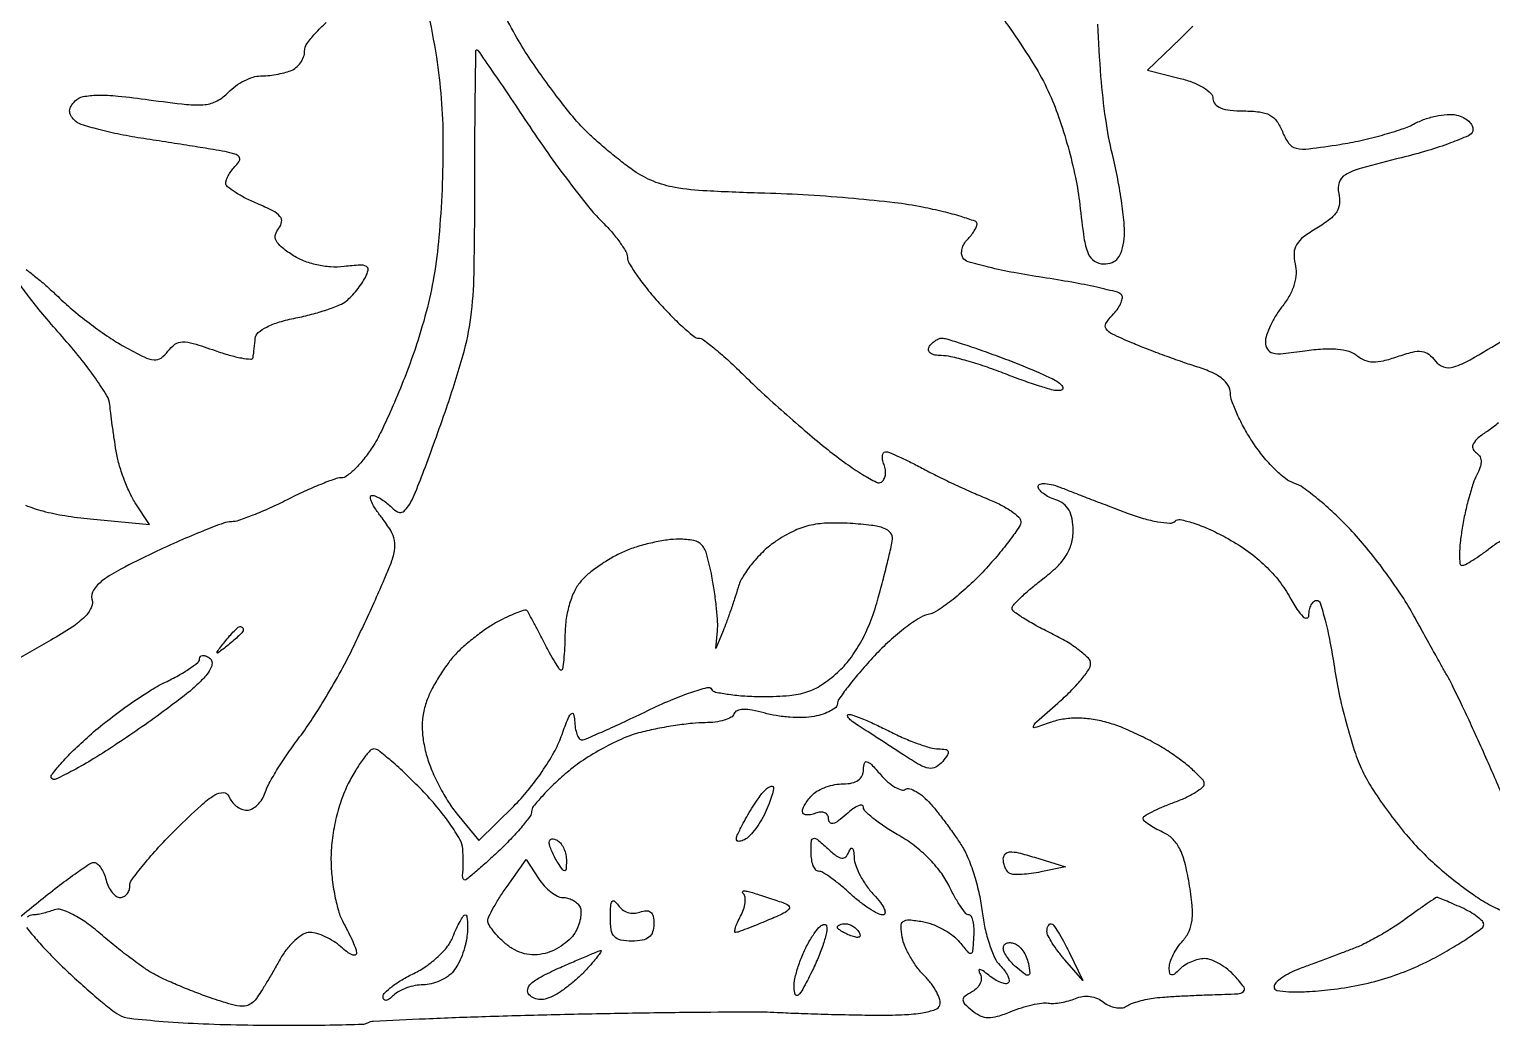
# Model space of a CAD drawing. Extents: x 0 to 102, y 0 to 135.
# Drawn here: x 80.16 to 94.32, y 37.76 to 47.41 of the extents above; entities that cross this region are included whole.
import ezdxf

# ---------------------------------------------------------------- set-up
doc = ezdxf.new("R2010")
doc.units = 0
doc.header["$MEASUREMENT"] = 0

msp = doc.modelspace()

# ---------------------------------------------------------------- linework, layer by layer
for points in [[(84.015794, 47.600789, -0.01179), (84.100462, 47.134917, -0.019136), (84.147797, 46.735399, -0.019027), (84.164602, 46.331816, -0.011489), (84.155309, 45.8532, -0.011374), (84.125337, 45.393721, -0.019943), (84.076793, 45.015848, -0.021972), (84.002408, 44.669542, -0.018259), (83.893924, 44.308688, -0.01081), (83.79428, 44.035856, -0.009832), (83.679896, 43.758731, -0.009893), (83.567838, 43.514973, -0.031038), (83.479459, 43.357985, -0.02391), (83.398466, 43.245158, -0.030344), (83.312845, 43.149693, -0.031265), (83.233968, 43.080996, -0.162501), (83.180138, 43.062447, 0.083688), (83.1158, 43.050963, 0.010111), (82.980861, 42.999579, 0.011788), (82.821965, 42.930964, 0.009453), (82.6542, 42.8499, -0.010702), (82.485534, 42.76892, -0.012962), (82.323905, 42.700528, -0.011595), (82.185986, 42.649999, -0.082182), (82.115893, 42.6384, 0.088323), (82.039619, 42.624821, 0.00678), (81.844233, 42.549949, 0.009132), (81.612581, 42.452619, 0.006835), (81.360911, 42.337291, 0.009305), (81.043795, 42.179396, 0.04136), (80.867959, 42.068356, 0.082693), (80.780534, 41.976347, 0.215921), (80.76549, 41.888462, -0.175247), (80.75789, 41.805354, -0.087395), (80.696331, 41.717745, -0.050853), (80.572845, 41.617412, -0.015556), (80.36749, 41.491621, 0.000267), (80.186956, 41.388489, 0.000263), (80.005575, 41.284617, 0.000259)], [(94.417553, 40.006943, 0.002446), (94.326549, 40.217407, 0.002077), (94.228432, 40.4388, 0.002916), (94.126956, 40.661737, 0.00319), (94.025843, 40.876869, 0.002985), (93.93708, 41.059822, 0.015891), (93.884834, 41.1579, -0.002612), (93.832644, 41.2499, -0.000642), (93.747858, 41.401654, -0.000658), (93.651185, 41.575745, -0.000658), (93.554965, 41.7501, 0.021871), (93.439195, 41.940335, 0.011892), (93.281496, 42.163957, 0.011828), (93.109993, 42.384186, 0.018341), (92.950795, 42.564974, 0.014774), (92.795877, 42.719026, 0.016498), (92.637572, 42.857884, 0.015983), (92.495785, 42.966816, 0.079115), (92.406125, 43.011824, -0.090922), (92.324687, 43.055124, -0.027156), (92.218887, 43.14873, -0.026251), (92.109277, 43.268849, -0.025654), (92.011955, 43.400686, -0.018771), (91.927377, 43.539549, -0.020378), (91.855906, 43.680678, -0.020357), (91.804861, 43.805811, -0.08687), (91.791, 43.884988, 0.140785), (91.770403, 43.95669, 0.086083), (91.711206, 44.022677, 0.06157), (91.612656, 44.082404, 0.029271), (91.47375, 44.135221, -0.007602), (91.32912, 44.183155, -0.004315), (91.155483, 44.245333, -0.004307), (90.98158, 44.311011, -0.007085), (90.835789, 44.369901, -0.010868), (90.648562, 44.453465, -0.128217), (90.587952, 44.504163, -0.29686), (90.585689, 44.557955, -0.062653), (90.646216, 44.635902, 0.036946), (90.693528, 44.690774, 0.049295), (90.727287, 44.7472, 0.058888), (90.743963, 44.797018, 0.192048), (90.73805, 44.830637, 0.195515), (90.698444, 44.859579, 0.006018), (90.497811, 44.907164, 0.010996), (90.25545, 44.956002, 0.007291), (89.975407, 45.001849, -0.009518), (89.694529, 45.049117, -0.013916), (89.449456, 45.102274, -0.009281), (89.249897, 45.155357, -0.186798), (89.200686, 45.192603, -0.121015), (89.188126, 45.231448, -0.077293), (89.192053, 45.278977, -0.070007), (89.211308, 45.327682, -0.067384), (89.243451, 45.369891, 0.02735), (89.279485, 45.410098, 0.029503), (89.309944, 45.453032, 0.030829), (89.3314, 45.492644, 0.109124), (89.3376, 45.520713, 0.319018), (89.318913, 45.547021, 0.00935), (89.18228, 45.591823, 0.015502), (89.011542, 45.638552, 0.009657), (88.80885, 45.683204, 0.020473), (88.538407, 45.7259, 0.006961), (88.142528, 45.766306, 0.006908), (87.703534, 45.798841, 0.0079), (87.283021, 45.817507, -0.005591), (86.71897, 45.839936, -0.029696), (86.412154, 45.873916, -0.053188), (86.202316, 45.933337, -0.056305), (86.014021, 46.034915, -0.013827), (85.894191, 46.123181, -0.008613), (85.758477, 46.23287, -0.008641), (85.628283, 46.34574, -0.015474), (85.525929, 46.443506, -0.023093), (85.421649, 46.55975, -0.007916), (85.28126, 46.737247, -0.007848), (85.13233, 46.938254, -0.008995), (84.996571, 47.135008, -0.01872), (84.86426, 47.351516, -0.011809), (84.725495, 47.613247, -0.011855)], [(89.434542, 47.716749, -0.012683), (89.680612, 47.380076, -0.012968), (89.891428, 47.058202, -0.030878), (90.026503, 46.806289, -0.023567), (90.127179, 46.55664, -0.016339), (90.218151, 46.26618, -0.016353), (90.28984, 45.97086, -0.023866), (90.331885, 45.706489, 0.008464), (90.372852, 45.385451, 0.060538), (90.413728, 45.2347, 0.150544), (90.473399, 45.161593, 0.147916), (90.5643, 45.1341, 0.088099), (90.644466, 45.148336, 0.135302), (90.701482, 45.189079, 0.103828), (90.739144, 45.262413, 0.038456), (90.761256, 45.376979, 0.050179), (90.763021, 45.507563, 0.012773), (90.739258, 45.71827, 0.01289), (90.699563, 45.958692, 0.012731), (90.647391, 46.197756, -0.025601), (90.583059, 46.533829, -0.014224), (90.537452, 46.94867, -0.011724), (90.508336, 47.453554, -0.006521)], [(80.127606, 45.07984, -0.009165), (80.221803, 45.007064, -0.013265), (80.331874, 44.91385, -0.00929), (80.451033, 44.803337, 0.01877), (80.589491, 44.679723, 0.012087), (80.758547, 44.546582, 0.01215), (80.930487, 44.424186, 0.022284), (81.07708, 44.334354, 0.011062), (81.270127, 44.233091, 0.088078), (81.366366, 44.204868, 0.181865), (81.43453, 44.22229, 0.082535), (81.501334, 44.287684, -0.07894), (81.569452, 44.355323, -0.153186), (81.641533, 44.379234, -0.078262), (81.746721, 44.364421, -0.010769), (81.957504, 44.29512, 0.01475), (82.095599, 44.250932, 0.025222), (82.213417, 44.223376, 0.023508), (82.30368, 44.211362, 0.391915), (82.325559, 44.228403, 0.009098), (82.330071, 44.259555, 0.002753), (82.335797, 44.306989, 0.002757), (82.341631, 44.360248, 0.002998), (82.346709, 44.412101, -0.195845), (82.375902, 44.468396, -0.059175), (82.457659, 44.522827, -0.04484), (82.580321, 44.571757, -0.024011), (82.7388, 44.610863, 0.015698), (82.89264, 44.646122, 0.016929), (83.04009, 44.690212, 0.016675), (83.163516, 44.736354, 0.073897), (83.229869, 44.776004, 0.032837), (83.277463, 44.820503, 0.018507), (83.329395, 44.880155, 0.01841), (83.377552, 44.944497, 0.028581), (83.413696, 45.003643, 0.069454), (83.439623, 45.074077, 0.341527), (83.422591, 45.109866, 0.13442), (83.361518, 45.12232, 0.012535), (83.207041, 45.1082, -0.044606), (83.076668, 45.10467, -0.039815), (82.942537, 45.123802, -0.040344), (82.815047, 45.163506, -0.049412), (82.704484, 45.221248, -0.025247), (82.598273, 45.298774, -0.106608), (82.549146, 45.359851, -0.183014), (82.543216, 45.417257, -0.108837), (82.575113, 45.479142, 0.138861), (82.602174, 45.54027, 0.218954), (82.586036, 45.594292, 0.096117), (82.515524, 45.648763, 0.017584), (82.365092, 45.717926, -0.018903), (82.248985, 45.77168, -0.027196), (82.151033, 45.828515, -0.025918), (82.078655, 45.881505, -0.22546), (82.062, 45.916563, -0.095886), (82.068648, 45.950912, -0.034609), (82.090446, 45.995857, -0.032793), (82.121779, 46.043029, -0.033392), (82.158837, 46.085397, 0.079311), (82.193784, 46.133621, 0.291014), (82.190277, 46.169452, 0.156416), (82.149127, 46.197394, 0.024828), (82.053087, 46.220547, 0.005765), (81.939412, 46.24069, 0.001194), (81.738957, 46.273341, 0.001254), (81.505984, 46.310118, 0.001182), (81.268191, 46.346469, -0.011889), (81.038595, 46.386616, -0.015416), (80.830421, 46.434857, -0.013111), (80.660898, 46.48448, -0.119163), (80.595621, 46.524339, -0.068945), (80.560103, 46.571281, -0.137498), (80.549264, 46.616204, -0.129779), (80.56316, 46.661999, -0.058231), (80.602465, 46.711705, -0.148978), (80.680688, 46.75339, -0.04453), (80.816621, 46.767693, -0.029326), (81.017504, 46.759089, -0.009136), (81.317335, 46.723023, 0.007245), (81.681245, 46.677853, 0.050661), (81.860014, 46.676464, 0.101578), (81.978391, 46.712555, 0.077188), (82.086446, 46.795119, -0.045992), (82.156087, 46.855539, -0.038036), (82.240035, 46.906622, -0.039547), (82.324954, 46.941685, -0.078289), (82.396776, 46.953, 0.026321), (82.467396, 46.95672, 0.01709), (82.548369, 46.968084, 0.017191), (82.626879, 46.984653, 0.031019), (82.689581, 47.004351, 0.0817), (82.740875, 47.034367, 0.064902), (82.784621, 47.081449, 0.06543), (82.814523, 47.137726, 0.086396), (82.825206, 47.194701, -0.14865), (82.847102, 47.263496, -0.032022), (82.925356, 47.362822, -0.030777), (83.034619, 47.470468, -0.025174)], [(80.065308, 38.812394, 0.004255), (80.247587, 38.9583, -0.00697), (80.431857, 39.104165, -0.01014), (80.598672, 39.227169, -0.006073), (80.741052, 39.325193, -0.148783), (80.786425, 39.339, -0.18702), (80.81697, 39.327161, -0.057948), (80.849878, 39.289298, -0.048877), (80.879923, 39.234566, -0.037165), (80.902113, 39.1698, 0.048178), (80.925892, 39.105071, 0.057927), (80.96054, 39.050303, 0.068086), (81.000215, 39.012966, 0.156018), (81.03888, 39.0006, 0.116675), (81.07417, 39.008949, 0.100527), (81.104222, 39.032513, 0.093006), (81.124396, 39.067751, 0.083815), (81.1314, 39.10924, -0.160226), (81.152247, 39.172623, -0.012074), (81.264661, 39.317573, -0.015699), (81.411277, 39.486369, -0.011266), (81.585055, 39.6659, -0.008265), (81.819, 39.889422, -0.047346), (81.955323, 39.993371, -0.143428), (82.038078, 40.016447, -0.306985), (82.09, 39.98026, 0.074032), (82.118864, 39.929163, 0.064324), (82.162605, 39.885862, 0.066862), (82.213963, 39.856571, 0.0965), (82.265144, 39.8466, 0.121747), (82.316544, 39.859304, 0.070156), (82.368549, 39.8968, 0.063365), (82.413261, 39.952152, 0.061471), (82.443237, 40.017492, -0.050211), (82.481687, 40.106525, -0.011989), (82.563577, 40.245655, -0.012204), (82.665853, 40.401634, -0.011799), (82.776739, 40.554239, 0.019845), (82.902162, 40.732821, 0.009439), (83.049913, 40.971807, 0.009339), (83.195173, 41.227778, 0.013086), (83.314538, 41.461996, 0.002952), (83.419834, 41.686096, 0.002956), (83.522429, 41.911325, 0.002889), (83.60966, 42.108916, 0.011743), (83.659201, 42.230653, 0.042635), (83.695108, 42.356575, 0.095635), (83.695293, 42.455586, 0.087751), (83.658258, 42.552831, 0.031907), (83.574324, 42.674803, -0.019826), (83.513852, 42.75829, -0.041733), (83.475237, 42.82834, -0.075397), (83.462222, 42.875387, -0.449624), (83.47714, 42.8922, -0.099405), (83.512703, 42.885059, -0.033687), (83.560132, 42.861344, -0.031945), (83.610361, 42.827356, -0.031673), (83.656003, 42.787157, 0.044948), (83.713051, 42.739537, 0.18165), (83.756258, 42.728673, 0.179568), (83.796248, 42.748905, 0.043759), (83.842312, 42.808307, 0.04784), (83.886808, 42.894504, 0.003818), (83.980418, 43.133518, 0.00514), (84.087177, 43.421178, 0.003919), (84.19834, 43.7382, 0.012617), (84.360228, 44.253896, 0.037774), (84.434832, 44.615545, 0.027596), (84.465773, 45.040149, 0.004391), (84.4731, 45.874358, -0.001279), (84.474407, 46.385289, -0.002134), (84.478445, 46.815404, -0.000184), (84.48383, 47.199453, -0.410132), (84.491294, 47.206808, -0.245823), (84.502716, 47.200825, -0.000362), (84.64245, 46.998953, -0.002733), (84.798489, 46.770516, -0.001668), (84.980317, 46.499227, 0.007539), (85.178835, 46.210428, 0.007541), (85.385948, 45.927776, 0.007412), (85.574029, 45.686572, 0.029466), (85.700023, 45.547477, -0.019424), (85.795478, 45.446255, -0.023566), (85.876483, 45.344034, -0.0231), (85.935492, 45.253335, -0.127774), (85.95125, 45.197794, 0.130924), (85.968469, 45.138502, 0.015943), (86.042781, 45.023803, 0.018028), (86.142213, 44.891039, 0.013961), (86.259544, 44.753644, 0.01152), (86.382289, 44.623917, 0.016216), (86.497995, 44.514477, 0.012409), (86.597696, 44.430444, 0.170502), (86.641668, 44.415, -0.163292), (86.687162, 44.399735, -0.009863), (86.801871, 44.309382, -0.013917), (86.935759, 44.193194, -0.009783), (87.080066, 44.05545, 0.00916), (87.250962, 43.891918, 0.004905), (87.467625, 43.695963, 0.004882), (87.692697, 43.500274, 0.007608), (87.890769, 43.336565, 0.013074), (88.067887, 43.202103, 0.020004), (88.228801, 43.095943, 0.015307), (88.363242, 43.020287, 0.264827), (88.411732, 43.022024, 0.139738), (88.435852, 43.048465, 0.07917), (88.448921, 43.090141, 0.068505), (88.449374, 43.140184, 0.059737), (88.436554, 43.191009, -0.041511), (88.422688, 43.238614, -0.07699), (88.42081, 43.278719, -0.125082), (88.43061, 43.305092, -0.246349), (88.44988, 43.3152, -0.098218), (88.487924, 43.307654, -0.007697), (88.583312, 43.266534, -0.010248), (88.696211, 43.212982, -0.007656), (88.818481, 43.149528, 0.008939), (88.959236, 43.076939, 0.005351), (89.128929, 42.995477, 0.005356), (89.299634, 42.917983, 0.009269), (89.44335, 42.857745, -0.023106), (89.564855, 42.802817, -0.032252), (89.667408, 42.742004, -0.033529), (89.741552, 42.683652, -0.212358), (89.7606, 42.640827, -0.149202), (89.744289, 42.587381, -0.011815), (89.657645, 42.465001, -0.015209), (89.544366, 42.32205, -0.011047), (89.410115, 42.169788, -0.019389), (89.261517, 42.020621, -0.020693), (89.104894, 41.886771, -0.020796), (88.961438, 41.783445, -0.084375), (88.863235, 41.740265, 0.083208), (88.765494, 41.697559, 0.021173), (88.624238, 41.596649, 0.020989), (88.470548, 41.465978, 0.019875), (88.325419, 41.320577, 0.009585), (88.194625, 41.173107, 0.013531), (88.084292, 41.036475, 0.009655), (87.998619, 40.919695, 0.154623), (87.984, 40.873553, -0.22123), (87.968925, 40.84115, -0.052459), (87.918291, 40.806873, -0.044245), (87.845972, 40.776141, -0.031139), (87.76031, 40.754164, -0.041885), (87.655757, 40.743128, -0.022086), (87.525158, 40.746096, -0.021818), (87.390837, 40.761002, -0.031298), (87.273909, 40.786748, 0.023581), (87.159935, 40.813692, 0.054377), (87.07226, 40.820399, 0.084461), (87.012376, 40.808208, 0.223541), (86.982949, 40.777346, -0.19317), (86.955243, 40.744678, -0.047962), (86.889094, 40.717494, -0.042), (86.801505, 40.698815, -0.031551), (86.703113, 40.6926, 0.026317), (86.580757, 40.686156, 0.010921), (86.416474, 40.665165, 0.01077), (86.241048, 40.634968, 0.013669), (86.080614, 40.599203, 0.0408), (85.913811, 40.542399, 0.021771), (85.717798, 40.44691, 0.021531), (85.52488, 40.331293, 0.031255), (85.366351, 40.211911, 0.013076), (85.234831, 40.093238, 0.018152), (85.123859, 39.979764, 0.014799), (85.039636, 39.881449, 0.171337), (85.023, 39.834327, -0.158286), (85.007633, 39.787, -0.015187), (84.932544, 39.689911, -0.018151), (84.83301, 39.577558, -0.013348), (84.715066, 39.460219, -0.004613), (84.594842, 39.348911, -0.00711), (84.488639, 39.255111, -0.002886), (84.396622, 39.177058, -0.176216), (84.376666, 39.1698, -0.216885), (84.365834, 39.17473, -0.101529), (84.358092, 39.188438, -0.071948), (84.354611, 39.208953, -0.045297), (84.356218, 39.23325, 0.032042), (84.359489, 39.268489, 0.007119), (84.360351, 39.329046, 0.007367), (84.359318, 39.399162, 0.007047), (84.356218, 39.470265, 0.115943), (84.329138, 39.561509, 0.021847), (84.235657, 39.709606, 0.022301), (84.108501, 39.876407, 0.018813), (83.959864, 40.041315, 0.009304), (83.806236, 40.193601, 0.013405), (83.664323, 40.322039, 0.009107), (83.542609, 40.422612, 0.169692), (83.496283, 40.4388, 0.214462), (83.457068, 40.421169, 0.022057), (83.391522, 40.340385, 0.024381), (83.319217, 40.232111, 0.017074), (83.248119, 40.10377, 0.035673), (83.178512, 39.93933, 0.026517), (83.124743, 39.749553, 0.026177), (83.090661, 39.551868, 0.031456), (83.080198, 39.36352, 0.025659), (83.090228, 39.192864, 0.022067), (83.117831, 39.015205, 0.022658), (83.157384, 38.856043, 0.057671), (83.2041, 38.7468, -0.013217), (83.250606, 38.660212, -0.015063), (83.290369, 38.574938, -0.014321), (83.319703, 38.500974, -0.077602), (83.328002, 38.458738, -0.371501), (83.315155, 38.442598, -0.146855), (83.284673, 38.445795, -0.060133), (83.235561, 38.473669, -0.024806), (83.176289, 38.522188, 0.040828), (83.106374, 38.575775, 0.033945), (83.024335, 38.621071, 0.035233), (82.943016, 38.652255, 0.074071), (82.876254, 38.6622, 0.135276), (82.810347, 38.644036, 0.04861), (82.731285, 38.585786, 0.043838), (82.652695, 38.501602, 0.0394), (82.586815, 38.402066, -0.004797), (82.525434, 38.293735, -0.004392), (82.460183, 38.183353, -0.004393), (82.400202, 38.08584, -0.014324), (82.3581, 38.022807, -0.105055), (82.29709, 37.966659, -0.138044), (82.224295, 37.947276, -0.068755), (82.115114, 37.963935, -0.011494), (81.912877, 38.029095, -0.00855), (81.760932, 38.084866, -0.007284), (81.602587, 38.148745, -0.007356), (81.460199, 38.211093, -0.020565), (81.362977, 38.260303, -0.025812), (81.268533, 38.319686, -0.008187), (81.133992, 38.417636, -0.008149), (80.98735, 38.531906, -0.008979), (80.849247, 38.647337, 0.023712), (80.711118, 38.756043, 0.035803), (80.580481, 38.835735, 0.041013), (80.469458, 38.881919, 0.171305), (80.398178, 38.879987, -0.017834), (80.344004, 38.861386, -0.015399), (80.285936, 38.845672, -0.015667), (80.232384, 38.834697, -0.042732), (80.193881, 38.8314, 0.098109), (80.164234, 38.825526, 0.097721), (80.139019, 38.808789, 0.09816)], [(91.426063, 47.436417, -0.012961), (91.30455, 47.313337), (90.9873, 47.008237), (91.30455, 46.929914, -0.032032), (91.427848, 46.890951, -0.046321), (91.530045, 46.839973, -0.055997), (91.600237, 46.784687, -0.200568), (91.6218, 46.733096, 0.187359), (91.641754, 46.681713, 0.113409), (91.696174, 46.644155, 0.068486), (91.788106, 46.621512, 0.026188), (91.919994, 46.6146, -0.030381), (92.073602, 46.605258, -0.092478), (92.172894, 46.573898, -0.116068), (92.241297, 46.513728, -0.063817), (92.294122, 46.414877, 0.064637), (92.354514, 46.302311, 0.184505), (92.427405, 46.254097, 0.086017), (92.549776, 46.248235, 0.00795), (92.851215, 46.290607, 0.015764), (93.053671, 46.328929, 0.013511), (93.264101, 46.38168, 0.013719), (93.45271, 46.44004, 0.037452), (93.581115, 46.494689, -0.039763), (93.688816, 46.539941, -0.035361), (93.806617, 46.569718, -0.037096), (93.916804, 46.581079, -0.084176), (93.999485, 46.56948, -0.054906), (94.062009, 46.541781, -0.075289), (94.109897, 46.503291, -0.095562), (94.136325, 46.460467, -0.172721), (94.137152, 46.419757, -0.213025), (94.096031, 46.374859, -0.012768), (93.921911, 46.304512, -0.017346), (93.702925, 46.231032, -0.011802), (93.449299, 46.162081, 0.006183), (93.059258, 46.060735, 0.062317), (92.904245, 45.996825, 0.186354), (92.84336, 45.92257, 0.141996), (92.83952, 45.816559, -0.081614), (92.847574, 45.719787, -0.121297), (92.82085, 45.639479, -0.08929), (92.75203, 45.564223, -0.029599), (92.627475, 45.480331, 0.028986), (92.500214, 45.394842, 0.09395), (92.432358, 45.319622, 0.125586), (92.407376, 45.237922, 0.07333), (92.417609, 45.135419, -0.074406), (92.426948, 45.039815, -0.059046), (92.40946, 44.937406, -0.05339), (92.365828, 44.832383, -0.041543), (92.297651, 44.729109, 0.028352), (92.233257, 44.636942, 0.027312), (92.178824, 44.536952, 0.028392), (92.140797, 44.443685, 0.082783), (92.1294, 44.375322, 0.140695), (92.148933, 44.307279, 0.20225), (92.199576, 44.27169, 0.07946), (92.301704, 44.266082, 0.011283), (92.510868, 44.292637, -0.020944), (92.685495, 44.311389, -0.038968), (92.827786, 44.309566, -0.049551), (92.93882, 44.288243, -0.101339), (93.016701, 44.246629, 0.07878), (93.090877, 44.202619, 0.088451), (93.1721, 44.186002, 0.065635), (93.272573, 44.196663, 0.024663), (93.408619, 44.236685, -0.021609), (93.554158, 44.280468, -0.091913), (93.644434, 44.286407, -0.135379), (93.712137, 44.258835, -0.071011), (93.776126, 44.19326, 0.160615), (93.855272, 44.136648, 0.152897), (93.954335, 44.13675, 0.054178), (94.11318, 44.206306, 0.006237), (94.4493, 44.404809, -0.011127)], [(80.121428, 42.797126, 0.027596), (80.290247, 42.742226, 0.024633), (80.503579, 42.696761, 0.016904), (80.749082, 42.665434), (81.321831, 42.61195), (81.184409, 42.821683, -0.036859), (81.128316, 42.922828, -0.019675), (81.073481, 43.054977, -0.019484), (81.027842, 43.19503, -0.028652), (80.999756, 43.321358, -0.003616), (80.980699, 43.443928, -0.003156), (80.962495, 43.572452, -0.003174), (80.947508, 43.688861, -0.009401), (80.939234, 43.768994, 0.11737), (80.910156, 43.857403, 0.014639), (80.798491, 44.027579, 0.016593), (80.650979, 44.2244, 0.013048), (80.478771, 44.427842, -0.007516), (80.307438, 44.625769, -0.010951), (80.162957, 44.805694, -0.006697), (80.048118, 44.959523, -0.158273)], [(94.385648, 43.595461, -0.037727), (94.282616, 43.516244, 0.02608), (94.191651, 43.449615, 0.089353), (94.144172, 43.394179, 0.192084), (94.137364, 43.349269, 0.199622), (94.163487, 43.312922, -0.106557), (94.202159, 43.275729, -0.132004), (94.218294, 43.228639, -0.097994), (94.210613, 43.168835, -0.040273), (94.178359, 43.093309, 0.040973), (94.142211, 43.008335, 0.012754), (94.101884, 42.875532, 0.012655), (94.064223, 42.724253, 0.013631), (94.035288, 42.57495, 0.014659), (94.016583, 42.437077, 0.024985), (94.010127, 42.321018, 0.023033), (94.013673, 42.233371, 0.389099), (94.03327, 42.2154, 0.126597), (94.066798, 42.224028, 0.013134), (94.137649, 42.265538, 0.015657), (94.220496, 42.320715, 0.011914), (94.307799, 42.386082, -0.040132), (94.407162, 42.452079, -0.049596)], [(80.132245, 38.708684, 0.009827), (80.228764, 38.592782, 0.014046), (80.352588, 38.457754, 0.009799), (80.499396, 38.312242, 0.00694), (80.656778, 38.166362, 0.007712), (80.812785, 38.030033, 0.00721), (80.949141, 37.917873, 0.03939), (81.028146, 37.86438, 0.103344), (81.132037, 37.831045, 0.006493), (81.45401, 37.801488, 0.009349), (81.841614, 37.778257, 0.006795), (82.2735, 37.766345, 0.003261), (82.699586, 37.763165, 0.004996), (83.068836, 37.766508, 0.001881), (83.38542, 37.773729, 0.127809), (83.436628, 37.788499, -0.122719), (83.489748, 37.804399, -0.00075), (83.997053, 37.827302, -0.003028), (84.578008, 37.849133, -0.001918), (85.255528, 37.867883, -0.001701), (85.958707, 37.882251, -0.002049), (86.619657, 37.890799, -0.001746), (87.176323, 37.893772, -0.013809), (87.4341, 37.887129, 0.00454), (87.634708, 37.878236, 0.002177), (87.892321, 37.870281, 0.002158), (88.161265, 37.86431, 0.003082), (88.400002, 37.861513, 0.01332), (88.633766, 37.866444, 0.029952), (88.810035, 37.885486, 0.036604), (88.932627, 37.915574, 0.238277), (88.976339, 37.958962, 0.156415), (88.976899, 38.00996, 0.046026), (88.946687, 38.08318, 0.041295), (88.895382, 38.163957, 0.034262), (88.828444, 38.240756, -0.037139), (88.756455, 38.324315, -0.028198), (88.690108, 38.425465, -0.028842), (88.638467, 38.528019, -0.05742), (88.612147, 38.614918, -0.036263), (88.600739, 38.721231, -0.241573), (88.622711, 38.767942, -0.188131), (88.678193, 38.784206, -0.021713), (88.80934, 38.767036, -0.048322), (88.907528, 38.739844, -0.034868), (89.01058, 38.691776, -0.035454), (89.102984, 38.631627, -0.061881), (89.1684, 38.568003, 0.009346), (89.250838, 38.469002, 0.314513), (89.279096, 38.461838, 0.287215), (89.297479, 38.486006, 0.008279), (89.3075, 38.620541, 0.026849), (89.307833, 38.701348, 0.043343), (89.298497, 38.76946, 0.054603), (89.282019, 38.817267, 0.290199), (89.259719, 38.8314, -0.226156), (89.229281, 38.84591, -0.020075), (89.177063, 38.915898, -0.023106), (89.119478, 39.00885, -0.015869), (89.062565, 39.119054, 0.052577), (88.983934, 39.247296, 0.032614), (88.867327, 39.380171, 0.031566), (88.728302, 39.502646, 0.036779), (88.581596, 39.599932, -0.016927), (88.449903, 39.67993, -0.023898), (88.33879, 39.760524, -0.021564), (88.255921, 39.832975, -0.205117), (88.2378, 39.87529, 0.371557), (88.222816, 39.89267, 0.137114), (88.188097, 39.888317, 0.059374), (88.13363, 39.857429, 0.025278), (88.0686, 39.8043, -0.02183), (87.993554, 39.74212, -0.095494), (87.942103, 39.716767, -0.276143), (87.912572, 39.724985, -0.192455), (87.8994, 39.757939, 0.130278), (87.889478, 39.795373, 0.15714), (87.862758, 39.819814, 0.127093), (87.82181, 39.827109, 0.072599), (87.7725, 39.816006, -0.043448), (87.723862, 39.802043, -0.080346), (87.682877, 39.800716, -0.129407), (87.65596, 39.811634, -0.236269), (87.6456, 39.832335, -0.105226), (87.652377, 39.86418, -0.032027), (87.675421, 39.90808, -0.030497), (87.708267, 39.955236, -0.029014), (87.74712, 39.99888, -0.075503), (87.8, 40.037816, -0.038434), (87.875976, 40.070578, -0.037078), (87.961271, 40.09292, -0.045545), (88.04322, 40.1004, 0.054282), (88.126018, 40.109415, 0.101914), (88.187222, 40.136751, 0.126191), (88.224434, 40.181239, 0.111843), (88.2378, 40.240245, -0.065473), (88.245854, 40.301486, -0.424084), (88.270283, 40.315057, -0.130073), (88.313575, 40.288288, -0.010966), (88.40251, 40.190177, 0.033465), (88.4712, 40.120929, 0.047438), (88.541394, 40.069993, 0.057509), (88.603112, 40.042577, 0.217516), (88.644013, 40.047725, -0.215599), (88.684986, 40.053035, -0.057143), (88.746974, 40.026094, -0.047283), (88.817546, 39.975857, -0.033516), (88.886684, 39.907443, -0.014132), (88.960612, 39.818845, -0.007786), (89.046194, 39.706629, -0.007756), (89.129516, 39.590033, -0.012326), (89.196763, 39.487461, -0.045011), (89.255399, 39.370784, -0.020009), (89.312171, 39.208079, -0.019614), (89.358907, 39.029877, -0.025053), (89.38715, 38.862499, 0.025011), (89.414057, 38.70296, 0.025672), (89.456594, 38.548315, 0.026495), (89.507282, 38.418681, 0.090165), (89.558697, 38.344417, -0.033562), (89.603489, 38.293172, -0.051388), (89.634224, 38.242873, -0.066674), (89.647867, 38.200671, -0.246022), (89.639773, 38.174773, -0.236287), (89.612795, 38.165793, -0.056918), (89.56585, 38.178103, -0.046424), (89.509142, 38.206406, -0.031498), (89.450305, 38.248294, 0.01645), (89.396007, 38.289467, 0.104195), (89.364361, 38.303154, 0.528722), (89.354859, 38.293901, 0.091827), (89.36544, 38.26555, -0.130788), (89.378168, 38.221327, -0.10479), (89.36884, 38.172481, -0.09155), (89.338563, 38.126276, -0.074616), (89.291734, 38.089995, 0.027855), (89.217882, 38.043084, 0.239199), (89.200378, 38.009431, 0.20448), (89.215946, 37.971915, 0.020333), (89.289878, 37.9053, 0.065271), (89.367828, 37.856172, 0.102541), (89.444686, 37.838367, 0.078436), (89.536623, 37.850693, 0.025723), (89.665742, 37.896551, -0.021145), (89.767548, 37.933761, -0.021287), (89.871907, 37.962146, -0.021677), (89.96469, 37.978996, -0.075649), (90.025369, 37.978104, 0.057107), (90.080415, 37.975259, 0.027092), (90.151051, 37.983535, 0.026431), (90.224832, 38.000317, 0.033799), (90.290427, 38.023822, -0.072539), (90.358371, 38.042393, -0.063792), (90.431939, 38.041995, -0.064259), (90.50251, 38.023134, -0.075951), (90.561671, 37.987581, 0.065146), (90.615811, 37.953441, 0.064002), (90.677236, 37.934125, 0.06954), (90.736337, 37.931878, 0.113663), (90.783598, 37.94792, -0.047594), (90.834378, 37.972981, -0.020045), (90.906625, 37.997184, -0.019617), (90.986463, 38.017056, -0.02417), (91.062254, 38.029006, -0.010257), (91.155635, 38.037201, -0.003082), (91.298033, 38.045879, -0.003088), (91.457969, 38.053646, -0.003346), (91.613762, 38.059203, 0.005144), (91.861351, 38.068927, 0.160664), (91.917762, 38.090686, 0.402527), (91.922599, 38.131251, 0.022223), (91.8333, 38.2392, 0.040371), (91.764431, 38.303944, 0.037291), (91.684276, 38.358697, 0.03944), (91.605241, 38.396477, 0.092024), (91.541008, 38.4084, 0.060799), (91.480298, 38.40099, 0.039083), (91.412899, 38.378578, 0.038927), (91.349378, 38.345754, 0.057719), (91.30032, 38.30688, -0.021239), (91.24784, 38.258679, -0.213721), (91.21995, 38.250678, -0.327954), (91.203189, 38.267113, -0.04038), (91.1988, 38.321369, -0.082726), (91.207903, 38.376012, -0.033725), (91.237165, 38.445692, -0.032213), (91.279422, 38.517911, -0.035453), (91.329403, 38.581692, 0.078389), (91.389908, 38.674222, 0.077969), (91.419133, 38.781054, 0.052679), (91.420012, 38.924255, 0.016293), (91.391663, 39.138254, 0.021437), (91.34914, 39.340583, 0.057321), (91.296688, 39.478036, 0.080557), (91.227328, 39.571227, 0.088847), (91.13416, 39.634011, -0.019649), (91.061703, 39.669464, -0.027897), (91.000566, 39.706957, -0.02704), (90.955602, 39.741851, -0.217529), (90.945, 39.765066, -0.262489), (90.958279, 39.788618, -0.015695), (91.031979, 39.830096, -0.020277), (91.12763, 39.875205, -0.013289), (91.2411, 39.919681, 0.021262), (91.354522, 39.966236, 0.030489), (91.450221, 40.017647, 0.030805), (91.520045, 40.067024, 0.227215), (91.5372, 40.102826, 0.19037), (91.521076, 40.143642, 0.018391), (91.444008, 40.220118, 0.021312), (91.341473, 40.306859, 0.015235), (91.21995, 40.395289, 0.022522), (91.075951, 40.484282, 0.015385), (90.905122, 40.57273, 0.015532), (90.734814, 40.647954, 0.030017), (90.593695, 40.695479, 0.029722), (90.443453, 40.726781, 0.037396), (90.301718, 40.736892, 0.040005), (90.168523, 40.725744, 0.044654), (90.043795, 40.693534, -0.009723), (89.897185, 40.644537, -0.632982), (89.883199, 40.659694, -0.116702), (89.912805, 40.701539, -0.002104), (90.120154, 40.882843, 0.017793), (90.241639, 40.995986, 0.023047), (90.344213, 41.108489, 0.021708), (90.41953, 41.20761, 0.152772), (90.437404, 41.26475, 0.202709), (90.415285, 41.317061, 0.029206), (90.32557, 41.394544, 0.029261), (90.202506, 41.477921, 0.021181), (90.0567, 41.556557, -0.011462), (89.910813, 41.631616, -0.017344), (89.787831, 41.704134, -0.012227), (89.691769, 41.76872, -0.24324), (89.676, 41.799217, -0.191789), (89.689027, 41.831928, -0.012275), (89.762979, 41.906311, -0.016558), (89.858659, 41.992045, -0.011479), (89.9721, 42.082764, 0.028357), (90.112087, 42.202674, 0.060891), (90.201769, 42.312637, 0.074543), (90.251278, 42.425399, 0.066324), (90.2682, 42.552404, 0.043615), (90.258287, 42.66583, 0.085904), (90.227712, 42.750711, 0.102509), (90.174902, 42.810751, 0.084634), (90.099, 42.8499, -0.038656), (90.034244, 42.876111, -0.04882), (89.979502, 42.910389, -0.057039), (89.94168, 42.947134, -0.173171), (89.9298, 42.980407, -0.343499), (89.947235, 43.002792, -0.079383), (89.998141, 43.007328, -0.050648), (90.07321, 42.994382, -0.027096), (90.16245, 42.964198, 0.002269), (90.278802, 42.918292, 0.000845), (90.442732, 42.854791, 0.000837), (90.621697, 42.786157, 0.001012), (90.789901, 42.722363, 0.020066), (90.946261, 42.670485, 0.028279), (91.089438, 42.637914, 0.027649), (91.205376, 42.62489, 0.213321), (91.255201, 42.643859, -0.252327), (91.305632, 42.658896, -0.026619), (91.428596, 42.626476, -0.027828), (91.580144, 42.568278, -0.018678), (91.746483, 42.485938, -0.028466), (91.941357, 42.365407, -0.034046), (92.109311, 42.229895, -0.036101), (92.248757, 42.080707, -0.041336), (92.358441, 41.9193, 0.015553), (92.435493, 41.792303, 0.053737), (92.496201, 41.717813, 0.236136), (92.531328, 41.706335, 0.368844), (92.551008, 41.72895, -0.048188), (92.55702, 41.785608, -0.067778), (92.573821, 41.83351, -0.087479), (92.598228, 41.865802, -0.189488), (92.626716, 41.877, -0.328549), (92.659875, 41.852575, -0.01095), (92.707598, 41.686075, -0.016913), (92.755284, 41.476202, -0.010488), (92.797701, 41.227042, 0.016827), (92.848312, 40.950953, 0.013662), (92.920508, 40.658815, 0.013885), (93.001953, 40.393051, 0.034526), (93.080019, 40.205358, 0.028558), (93.176854, 40.036344, 0.014238), (93.317356, 39.833534, 0.014085), (93.475241, 39.631148, 0.020124), (93.627275, 39.461573, 0.019494), (93.789973, 39.306733, 0.01469), (93.980037, 39.149129, 0.014911), (94.167727, 39.011387, 0.032897), (94.320378, 38.920399, 0.022432), (94.470958, 38.851906, 0.014679)]]:
    msp.add_lwpolyline(points, format="xyb")
for points in [[(88.996665, 44.415, -0.074511), (89.044615, 44.407815, -0.003937), (89.192677, 44.361141, -0.006126), (89.368245, 44.301887, -0.004415), (89.562722, 44.231651, -0.006655), (89.757767, 44.156288, -0.008516), (89.935203, 44.081466, -0.006829), (90.081339, 44.014489, -0.06919), (90.13707, 43.977851, -0.04884), (90.164658, 43.948443, -0.230521), (90.169186, 43.926418, -0.273585), (90.154715, 43.911921, -0.063136), (90.119052, 43.9074, -0.070221), (90.058935, 43.915885, -0.007471), (89.923469, 43.957102, -0.009097), (89.762977, 44.011806, -0.007193), (89.5914, 44.0766, 0.012234), (89.41451, 44.14137, 0.012954), (89.237983, 44.196097, 0.012646), (89.083863, 44.235357, 0.056094), (88.991075, 44.2458, -0.048848), (88.929209, 44.251858, -0.106317), (88.885622, 44.270651, -0.182994), (88.867044, 44.298405, -0.197897), (88.8723, 44.3304, -0.055491), (88.897646, 44.362761, -0.049574), (88.9304, 44.390149, -0.052568), (88.965246, 44.408839, -0.097122)], [(88.107888, 42.621042, 0.023445), (87.882263, 42.623659, 0.049943), (87.709565, 42.600188, 0.054958), (87.555548, 42.544892, 0.034638), (87.389905, 42.449225, 0.040755), (87.272618, 42.35545, 0.032089), (87.161625, 42.236479, 0.033025), (87.072432, 42.111684, 0.066047), (87.022785, 42.001283, -0.005856), (86.988919, 41.892734, -0.00441), (86.949244, 41.774182, -0.004459), (86.909962, 41.663374, -0.010255), (86.877962, 41.5809), (86.808288, 41.4117), (86.823052, 41.5809, 0.036617), (86.82428, 41.669619, 0.010641), (86.813256, 41.806015, 0.010635), (86.794241, 41.959584, 0.011181), (86.768972, 42.10965, 0.017606), (86.721378, 42.318181, 0.116633), (86.671291, 42.411674, 0.166859), (86.593197, 42.455983, 0.046388), (86.451047, 42.4692, 0.035633), (86.336088, 42.460997, 0.018766), (86.195165, 42.435353, 0.018577), (86.052139, 42.398119, 0.027148), (85.929733, 42.353976, 0.028048), (85.814285, 42.297284, 0.020362), (85.692457, 42.222041, 0.020675), (85.582362, 42.140867, 0.041697), (85.504268, 42.066639, 0.06828), (85.441328, 41.972855, 0.039851), (85.391638, 41.846645, 0.036745), (85.358723, 41.700791, 0.033687), (85.346245, 41.547363, -0.008144), (85.342239, 41.414254, -0.013487), (85.334004, 41.302179, -0.00709), (85.32351, 41.210932, -0.377006), (85.3113, 41.2002, -0.252554), (85.294704, 41.209153, -0.006886), (85.248927, 41.280967, -0.012663), (85.197087, 41.369768, -0.008149), (85.141313, 41.47515, 0.002617), (85.086021, 41.582477, 0.003705), (85.035602, 41.677379, 0.002137), (84.992174, 41.756865, 0.052192), (84.977803, 41.777488, 0.29745), (84.95835, 41.783075, 0.013924), (84.890429, 41.760083, 0.019172), (84.807508, 41.725746, 0.012175), (84.713612, 41.679776, 0.026689), (84.608103, 41.617531, 0.015996), (84.48949, 41.533148, 0.015997), (84.376519, 41.441356, 0.026695), (84.288385, 41.356288, 0.02902), (84.210991, 41.262838, 0.018183), (84.131118, 41.145414, 0.018239), (84.060663, 41.023629, 0.031464), (84.012395, 40.917005, 0.043333), (83.97636, 40.789574, 0.045487), (83.963605, 40.65991, 0.042012), (83.97427, 40.521365, 0.028678), (84.008465, 40.367105, 0.032578), (84.056891, 40.230474, 0.019468), (84.131073, 40.074795, 0.019448), (84.217398, 39.924896, 0.031727), (84.303198, 39.80593), (84.510585, 39.55376), (84.849426, 39.884628, 0.028603), (84.988117, 40.036488, 0.020955), (85.124624, 40.219443, 0.021296), (85.239573, 40.404212, 0.043256), (85.310454, 40.559798, -0.008125), (85.369601, 40.718246, -0.08103), (85.405608, 40.77897, -0.58349), (85.427985, 40.77484, -0.074341), (85.439321, 40.71375, 0.031677), (85.446494, 40.641096, 0.049464), (85.462676, 40.580407, 0.064225), (85.484609, 40.539059, 0.258891), (85.50945, 40.527116, 0.087098), (85.552976, 40.537411, 0.002666), (85.723033, 40.611596, 0.005176), (85.922695, 40.702449, 0.003549), (86.147441, 40.809489, -0.012178), (86.370848, 40.911199, -0.019676), (86.566078, 40.985471, -0.014459), (86.72434, 41.033607, -0.332379), (86.765784, 41.017273, 0.20497), (86.80537, 40.989435, 0.017127), (86.931542, 40.967219, 0.020617), (87.089543, 40.951556, 0.014397), (87.268558, 40.9464, 0.019874), (87.520229, 40.956407, 0.058614), (87.689764, 40.99017, 0.068991), (87.831078, 41.058684, 0.036047), (87.985763, 41.17905, 0.046877), (88.105384, 41.309066, 0.035803), (88.211144, 41.471013, 0.032816), (88.301118, 41.661469, 0.026138), (88.373371, 41.877, 0.003583), (88.424047, 42.064451, 0.004204), (88.469318, 42.242895, 0.003712), (88.505169, 42.39422, 0.025771), (88.518323, 42.4692, 0.209977), (88.500021, 42.53013, 0.128377), (88.437454, 42.573832, 0.05983), (88.315834, 42.602927, 0.014207)], [(82.199259, 41.6232, -0.099038), (82.211449, 41.620762, -0.097945), (82.221817, 41.613817, -0.097945), (82.228762, 41.603449, -0.099038), (82.2312, 41.591259, -0.184603), (82.224335, 41.573298, -0.013803), (82.18771, 41.534593, -0.017649), (82.139866, 41.490013, -0.012436), (82.08315, 41.443209, -0.001576), (81.987594, 41.368754, -0.377591), (81.9774, 41.3694, -0.377591), (81.976754, 41.379594, -0.001576), (82.051209, 41.47515, -0.012436), (82.098013, 41.531866, -0.017649), (82.142593, 41.57971, -0.013803), (82.181298, 41.616335, -0.184603)], [(81.901597, 41.321663, -0.219336), (81.926946, 41.283423, -0.139127), (81.920277, 41.229436, -0.074259), (81.876969, 41.158425, -0.02642), (81.795847, 41.071124, -0.026615), (81.682193, 40.972237, -0.006386), (81.483118, 40.820886, -0.006542), (81.24977, 40.652818, -0.00644), (81.01089, 40.490014, -0.009203), (80.782807, 40.344803, -0.01484), (80.582859, 40.230624, -0.008591), (80.415734, 40.14531, -0.325499), (80.37639, 40.152248, -0.372215), (80.374474, 40.187548, -0.015049), (80.462257, 40.29423, -0.02003), (80.58362, 40.42226, -0.01205), (80.737077, 40.564638, -0.015575), (80.917967, 40.714763, -0.012177), (81.123108, 40.866616, -0.012357), (81.321167, 40.9987, -0.029208), (81.476356, 41.0845, 0.015652), (81.602816, 41.150008, 0.022732), (81.709635, 41.216193, 0.019612), (81.790296, 41.276171, 0.223098), (81.807229, 41.310943, -0.180474), (81.815432, 41.332012, -0.184371), (81.83535, 41.342325, -0.113857), (81.865722, 41.338859, -0.053353)], [(88.09312, 40.772225, -0.10785), (88.134838, 40.766323, -0.008875), (88.237737, 40.726036, -0.01156), (88.359697, 40.672442, -0.008647), (88.4916, 40.608, 0.015473), (88.628891, 40.543232, 0.016463), (88.767144, 40.488502, 0.016259), (88.888743, 40.449351, 0.069858), (88.963889, 40.4388, -0.035059), (89.03287, 40.433957, -0.284262), (89.056176, 40.414561, -0.232597), (89.051703, 40.381444, -0.025351), (89.004286, 40.318028, -0.092344), (88.93898, 40.263699, -0.170357), (88.87173, 40.251998, -0.089527), (88.781646, 40.284248, -0.01476), (88.623728, 40.381478, 0.000736), (88.504779, 40.459397, 0.000629), (88.379173, 40.541187, 0.000633), (88.264767, 40.615274, 0.001805), (88.184851, 40.666475, -0.019924), (88.128394, 40.705601, -0.052649), (88.092503, 40.739109, -0.157914), (88.083337, 40.760709, -0.418239)], [(87.360669, 40.075131, -0.255472), (87.367203, 40.052842, -0.018378), (87.350599, 39.988312, -0.022192), (87.323216, 39.909136, -0.014708), (87.285163, 39.820801, -0.029087), (87.237094, 39.731613, -0.030037), (87.179464, 39.649603, -0.031492), (87.12113, 39.585144, -0.100635), (87.072592, 39.553918, -0.076359), (87.024876, 39.543315, -0.413807), (87.006863, 39.559065, -0.125221), (87.014863, 39.602657, -0.011996), (87.062668, 39.700454, -0.010499), (87.10636, 39.7805, -0.008311), (87.156822, 39.865209, -0.008417), (87.206291, 39.942265, -0.020658), (87.245881, 39.996694, -0.028467), (87.280746, 40.035883, -0.04687), (87.31484, 40.0642, -0.062093), (87.343448, 40.078928, -0.292104)], [(85.2768, 39.5505, -0.101161), (85.309119, 39.520076, -0.052761), (85.336168, 39.47155, -0.049393), (85.354325, 39.413757, -0.053738), (85.360105, 39.355157, -0.012098), (85.357424, 39.27458, -0.343021), (85.344537, 39.259836, -0.295079), (85.32497, 39.267703, -0.010223), (85.2768, 39.339, -0.021347), (85.245315, 39.392607, -0.021318), (85.218501, 39.448728, -0.021733), (85.199371, 39.499606, -0.074451), (85.193495, 39.534343, -0.157323), (85.200017, 39.555948, -0.195945), (85.217432, 39.567322, -0.128516), (85.24447, 39.565587, -0.058538)], [(87.890626, 39.47384, 0.02192), (87.973836, 39.404922, 0.121126), (88.026848, 39.382081, 0.239424), (88.065078, 39.394086, 0.104333), (88.095447, 39.439578, -0.057531), (88.114017, 39.473926, -0.471536), (88.129496, 39.475151, -0.164118), (88.141506, 39.449849, -0.019278), (88.146521, 39.386753, 0.079038), (88.161929, 39.310159, 0.032821), (88.205272, 39.213589, 0.031445), (88.266256, 39.114204, 0.035252), (88.337147, 39.027203, -0.024375), (88.401243, 38.951941, -0.057628), (88.439157, 38.888917, -0.135155), (88.44554, 38.84879, -0.382088), (88.426106, 38.8314, -0.123045), (88.375596, 38.844021, -0.022438), (88.291983, 38.893528, -0.022938), (88.197243, 38.961928, -0.019056), (88.102905, 39.0429, 0.014588), (88.01023, 39.123893, 0.018929), (87.920508, 39.192272, 0.016863), (87.842905, 39.243074, 0.137331), (87.802446, 39.2544, -0.227961), (87.774777, 39.267707, -0.074381), (87.751422, 39.307954, -0.056636), (87.735481, 39.366895, -0.037766), (87.7302, 39.436712, -0.014662), (87.733493, 39.548986, -0.3327), (87.753118, 39.572238, -0.236219), (87.787457, 39.563962, -0.008782)], [(89.892607, 39.389827), (90.193814, 39.2967), (89.956057, 39.248342, -0.016707), (89.860377, 39.232189, -0.020064), (89.769503, 39.223648, -0.01917), (89.693414, 39.222487, -0.112103), (89.65485, 39.232185, -0.11341), (89.630543, 39.252471, -0.057033), (89.610038, 39.287029, -0.05233), (89.596112, 39.32948, -0.05316), (89.5914, 39.37367, -0.183109), (89.609183, 39.420601, -0.200835), (89.65282, 39.44168, -0.075491), (89.737301, 39.43345, -0.013015)], [(85.09127, 39.18369, 0.03868), (85.14603, 39.113634, 0.041104), (85.209906, 39.054383, 0.04481), (85.273073, 39.013346, 0.122247), (85.324426, 39.0006, -0.065779), (85.370908, 38.994458, -0.052055), (85.418277, 38.976262, -0.053443), (85.459406, 38.949459, -0.083413), (85.487219, 38.917748, -0.125272), (85.500787, 38.874552, -0.049495), (85.498038, 38.811877, -0.044947), (85.481366, 38.74149, -0.042274), (85.452144, 38.67368, -0.072232), (85.403729, 38.608055, -0.041825), (85.329072, 38.544225, -0.040828), (85.241647, 38.491563, -0.053712), (85.154335, 38.459373, -0.056523), (85.051353, 38.445597, -0.06508), (84.952882, 38.456465, -0.064225), (84.859465, 38.492503, -0.052961), (84.771404, 38.553043, -0.022899), (84.705786, 38.61465, -0.027676), (84.65035, 38.678397, -0.028138), (84.610596, 38.735987, -0.137843), (84.6, 38.773692, -0.113244), (84.609782, 38.816328, -0.013771), (84.6543, 38.902133, -0.015768), (84.714066, 39.002367, -0.012394), (84.784851, 39.10718), (84.969703, 39.36678)], [(85.861757, 38.924822, 0.095843), (85.900547, 38.883647, 0.080028), (85.954346, 38.856697, 0.07897), (86.014583, 38.847773, 0.089203), (86.071962, 38.858717, -0.071344), (86.133949, 38.872837, -0.198457), (86.17565, 38.859465, -0.169021), (86.200005, 38.818257, -0.049769), (86.2074, 38.744145, -0.078529), (86.195168, 38.666746, -0.148652), (86.159391, 38.615404, -0.122443), (86.095386, 38.586563, -0.044954), (85.9959, 38.5776, -0.046158), (85.885835, 38.587783, -0.16434), (85.824906, 38.621885, -0.149829), (85.793903, 38.688201, -0.036375), (85.785695, 38.81025, -0.013784), (85.789294, 38.918813, -0.132103), (85.803873, 38.962312, -0.455663), (85.827271, 38.965362, -0.070326)], [(87.161729, 39.047371, -0.0005), (87.228128, 39.02595, -0.000289), (87.307957, 39.000056, -0.000289), (87.38803, 38.973981, -0.000485), (87.45525, 38.951977, -0.089355), (87.511387, 38.921631, -0.415808), (87.51499, 38.888669, -0.112067), (87.463386, 38.847923, -0.011122), (87.318637, 38.782777, -0.004171), (87.206992, 38.736581, -0.005966), (87.107147, 38.697619, -0.003418), (87.022548, 38.666423, -0.086828), (86.998411, 38.6622, -0.456623), (86.989894, 38.672027, -0.03957), (86.998145, 38.708635, -0.031158), (87.017516, 38.759619, -0.016504), (87.047447, 38.820277, 0.041007), (87.075551, 38.88504, 0.051153), (87.090189, 38.948925, 0.060025), (87.090357, 39.002794, 0.168727), (87.074152, 39.036248, -0.196484), (87.067057, 39.053154, -0.380348), (87.075996, 39.063397, -0.087762), (87.109144, 39.06178, -0.021819)], [(93.791555, 39.0006, 0.14901), (93.776514, 38.996016, 0.001983), (93.695028, 38.940786, 0.005465), (93.601042, 38.875022, 0.003538), (93.49368, 38.796979, -0.017686), (93.369895, 38.712246, -0.012646), (93.225898, 38.626007, -0.012793), (93.084328, 38.550726, -0.026575), (92.969644, 38.500879, 0.000066), (92.856332, 38.458616, 0.000038), (92.719909, 38.4077, 0.000038), (92.58294, 38.356556, 0.000064), (92.4678, 38.313536, 0.027222), (92.370615, 38.271051, 0.03698), (92.288554, 38.221807, 0.040595), (92.23019, 38.17309, 0.201174), (92.214, 38.134481, 0.362473), (92.24193, 38.101016, 0.033247), (92.357773, 38.087828, 0.027338), (92.528545, 38.089156, 0.011061), (92.76067, 38.108832, 0.023677), (93.027829, 38.150311, 0.024272), (93.287628, 38.216624, 0.024472), (93.537726, 38.307175, 0.025024), (93.77587, 38.421142, 0.009973), (93.955422, 38.523075, 0.015164), (94.106769, 38.61936, 0.00974), (94.226561, 38.704233, 0.238078), (94.2444, 38.739575, 0.200733), (94.231427, 38.770586, 0.03282), (94.181103, 38.814085, 0.031732), (94.111441, 38.860097, 0.023191), (94.028919, 38.90242, 0.003569), (93.944764, 38.940041, 0.005263), (93.870308, 38.97176, 0.002565), (93.806775, 38.997658, 0.095775)], [(84.380635, 38.8314, -0.3569), (84.3945, 38.820058, -0.029837), (84.401445, 38.770742, -0.029205), (84.402902, 38.704075, -0.017421), (84.397241, 38.624905, -0.038483), (84.380809, 38.536186, -0.027639), (84.349535, 38.440321, -0.028089), (84.309319, 38.351878, -0.052497), (84.265754, 38.286505, -0.06954), (84.210351, 38.235997, -0.044587), (84.134325, 38.193347, -0.044102), (84.050628, 38.164306, -0.061536), (83.972061, 38.1546, 0.047811), (83.894079, 38.147126, 0.037587), (83.812133, 38.124778, 0.038743), (83.738506, 38.092002, 0.072408), (83.68632, 38.05308, -0.037147), (83.645954, 38.018305, -0.121529), (83.61367, 38.004845, -0.269118), (83.593413, 38.012763, -0.169694), (83.5848, 38.037411, -0.201662), (83.602348, 38.079149, -0.030467), (83.672344, 38.13979, -0.030123), (83.768685, 38.204682, -0.021895), (83.882822, 38.265379, 0.041616), (84.002816, 38.335388, 0.03516), (84.116972, 38.42801, 0.036611), (84.209327, 38.528008, 0.077448), (84.261428, 38.619448, -0.014896), (84.295108, 38.700663, -0.022361), (84.329686, 38.769139, -0.018669), (84.361572, 38.821186, -0.251032)], [(87.88061, 38.724012, -0.114389), (87.879968, 38.662966, -0.019226), (87.847808, 38.549744, -0.02017), (87.7986, 38.417219, -0.0167), (87.735931, 38.280308, -0.007958), (87.649691, 38.11408, -0.086644), (87.603177, 38.055049, -0.531128), (87.576395, 38.061771, -0.082703), (87.564371, 38.126594, -0.059524), (87.573303, 38.215138, -0.023943), (87.60548, 38.332624, -0.023284), (87.652624, 38.457209, -0.027248), (87.70905, 38.570299, -0.022983), (87.767615, 38.663043, -0.057817), (87.820516, 38.722789, -0.152824), (87.858102, 38.739904, -0.387147)], [(88.063607, 38.7468, -0.088797), (88.097876, 38.740666, -0.053277), (88.135013, 38.722233, -0.051183), (88.169226, 38.695159, -0.061454), (88.194901, 38.663169, -0.1144), (88.204543, 38.634626, -0.32948), (88.194445, 38.617727, -0.155351), (88.164343, 38.61509, -0.036408), (88.115294, 38.62992, -0.020646), (88.065001, 38.651641, -0.029555), (88.022568, 38.67527, -0.029412), (87.99151, 38.697723, -0.2252), (87.984, 38.713551, -0.219607), (87.989872, 38.726275, -0.077771), (88.007385, 38.737033, -0.059132), (88.033125, 38.744366, -0.039867)], [(90.054527, 38.7468, -0.245274), (90.075808, 38.735693, -0.011519), (90.122012, 38.666033, -0.016783), (90.173939, 38.577216, -0.011048), (90.227912, 38.47185), (90.361169, 38.1969), (90.187785, 38.396622, -0.017139), (90.121401, 38.478604, -0.020942), (90.065332, 38.559774, -0.019967), (90.024457, 38.63072, -0.12128), (90.0144, 38.671572, -0.051371), (90.017365, 38.700357, -0.0713), (90.026187, 38.724702, -0.091347), (90.039211, 38.741066, -0.181039)], [(89.69715, 38.55649, -0.105041), (89.73991, 38.531394, -0.054749), (89.780915, 38.48477, -0.050949), (89.814136, 38.425402, -0.05429), (89.833808, 38.361782, -0.016462), (89.848057, 38.272632, -0.332895), (89.835297, 38.250199, -0.269635), (89.806958, 38.253496, -0.012546), (89.728058, 38.315702, -0.03209), (89.67576, 38.365099, -0.034459), (89.631543, 38.419681, -0.036772), (89.600627, 38.471437, -0.116765), (89.5914, 38.510409, -0.14728), (89.599857, 38.538497, -0.144733), (89.622464, 38.557478, -0.113394), (89.656715, 38.563892, -0.070293)], [(85.691762, 38.487024, -0.649644), (85.696565, 38.47987, -0.018417), (85.668896, 38.43924, -0.016803), (85.624902, 38.383514, -0.00842), (85.565809, 38.315964, -0.021236), (85.492913, 38.241986, -0.015573), (85.406221, 38.166081, -0.015793), (85.319491, 38.099265, -0.033375), (85.247514, 38.054327, -0.04483), (85.171894, 38.022195, -0.083513), (85.106197, 38.012564, -0.100308), (85.049246, 38.02536, -0.091358), (84.999606, 38.059554, -0.26156), (84.98523, 38.110753, -0.151136), (85.018953, 38.167277, -0.062882), (85.114157, 38.233433, -0.016048), (85.283639, 38.315215, -0.00192), (85.429382, 38.379194, -0.002839), (85.557743, 38.43409, -0.001287), (85.667546, 38.479982, -0.055213)]]:
    msp.add_lwpolyline(points, format="xyb", close=True)

doc.saveas('drawing.dxf')
